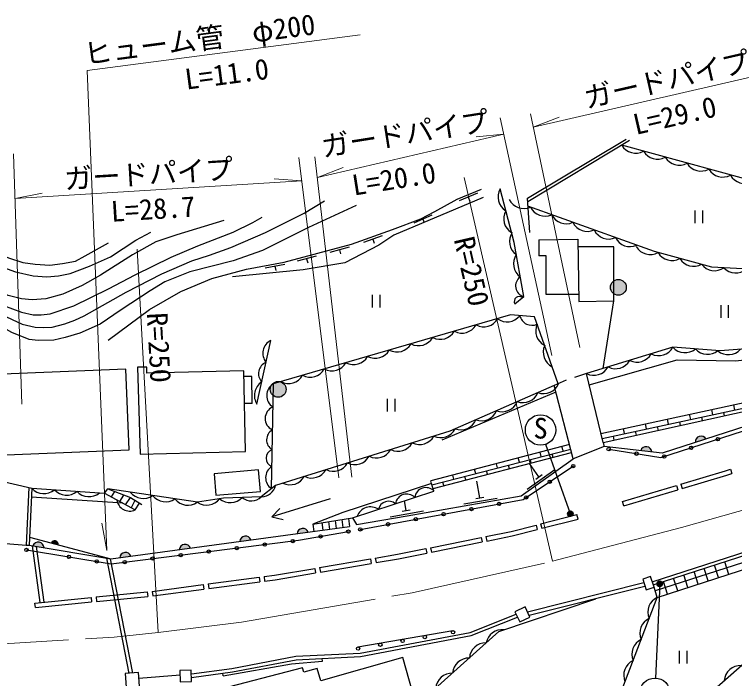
# Model space of a CAD drawing. Units: millimetres at full size, sheet at 1:1000; details may follow other scales. Extents: x 40000 to 680000, y 20000 to 380000.
# Drawn here: x 194003 to 257796, y 260010 to 318820 of the extents above; entities that cross this region are included whole.
import ezdxf
from ezdxf.enums import TextEntityAlignment as Align

# ---------------------------------------------------------------- set-up
doc = ezdxf.new("R2010")
doc.units = ezdxf.units.MM
doc.header["$LTSCALE"] = 1000
doc.linetypes.add('CHAIN', pattern=[18.5, 12, -1.5, 3.5, -1.5])
for name, color, linetype, lineweight in [('M-BGD', 7, 'Continuous', 25), ('M-BGD-EXST', 7, 'Continuous', 25), ('M-BMK', 2, 'CHAIN', 13), ('M-STR-HTXT', 7, 'Continuous', 13)]:
    doc.layers.add(name, color=color, linetype=linetype, lineweight=lineweight)
doc.styles.add('ＭＳ ゴシック', font='')
doc.styles.get('ＭＳ ゴシック').set_extended_font_data('MS Gothic')

msp = doc.modelspace()

# ---------------------------------------------------------------- hatches: boundary and pattern name
at = {"layer": 'M-BGD'}
for points in [[(246803, 294650, -1), (248203, 294650, -0.41421), (247503, 293950, -0.41421)], [(216665, 285617, -1), (218065, 285617, -0.41421), (217365, 284917, -0.41421)], [(255268, 281223), (254324, 280920, -0.82183)], [(249484, 280187), (250468, 280078, 0.82183)], [(220030, 272969), (219048, 272836, -0.82183)], [(214953, 272283), (213971, 272150, -0.82183)], [(195648, 271756), (196626, 271594, 0.82183)], [(197276, 272026), (197880, 271864, 0.84072)], [(209593, 271558), (208611, 271426, -0.82183)], [(204321, 270846), (203340, 270713, -0.82183)]]:
    msp.add_hatch(color=256, dxfattribs=at).paths.add_polyline_path(points)
at = {"layer": 'M-BGD-EXST'}
for points in [[(243467, 274729, -1), (243028, 274490, -0.41421), (243128, 274829, -0.41421)], [(251383, 268521, -1), (250944, 268282, -0.41421), (251044, 268621, -0.41421)]]:
    msp.add_hatch(color=256, dxfattribs=at).paths.add_polyline_path(points)

# ---------------------------------------------------------------- linework, layer by layer
at = {"layer": 'M-BGD'}
for p, q in [((248497, 307665), (239471, 302211)), ((235018, 302978), (233401, 302310)), ((234209, 302644), (234353, 302297)), ((254287, 301450), (254287, 300332)), ((254954, 301450), (254954, 300332)), ((230985, 301031), (229384, 300325)), ((230185, 300678), (230305, 300403)), ((226575, 299207), (224925, 298625)), ((225750, 298916), (225875, 298562)), ((240469, 298857), (240469, 297433)), ((223644, 298198), (221953, 297746)), ((222798, 297972), (222895, 297609)), ((220729, 297418), (219038, 296966)), ((217947, 296673), (216225, 296360)), ((219883, 297192), (219980, 296830)), ((217086, 296517), (217153, 296148)), ((225697, 293979), (225697, 292861)), ((226363, 293979), (226363, 292861)), ((246163, 287473), (247095, 293463)), ((256574, 293069), (256574, 291951)), ((257240, 293069), (257240, 291951)), ((215489, 284309), (216708, 289957)), ((215027, 286772), (214339, 286757)), ((215078, 284373), (215027, 286772)), ((244677, 287023), (243610, 286665)), ((246147, 280915), (244679, 287016)), ((241976, 285372), (231850, 281115)), ((227026, 284785), (227026, 283668)), ((227693, 284785), (227693, 283668)), ((215078, 284373), (214390, 284358)), ((257693, 284259), (257795, 283784)), ((253784, 283412), (253883, 282949)), ((255739, 283835), (255839, 283367)), ((256817, 283575), (256879, 283282)), ((251830, 282988), (251927, 282532)), ((252905, 282741), (252973, 282421)), ((254861, 283158), (254926, 282851)), ((247920, 282141), (248015, 281698)), ((249875, 282564), (249971, 282115)), ((250949, 282324), (251020, 281990)), ((247037, 281489), (247114, 281129)), ((248993, 281906), (249067, 281559)), ((243175, 280728), (230876, 277515)), ((246147, 280915), (246233, 280532)), ((230990, 277165), (243276, 280337)), ((242609, 280165), (242508, 280554)), ((231092, 276853), (243358, 280019)), ((238736, 279165), (238637, 279543)), ((240673, 279665), (240573, 280048)), ((241724, 279597), (241641, 279915)), ((236800, 278665), (236702, 279037)), ((237851, 278597), (237768, 278915)), ((240469, 277884), (239633, 279057)), ((239787, 279097), (239705, 279415)), ((234863, 278165), (234767, 278532)), ((235914, 278097), (235832, 278415)), ((239422, 276769), (241865, 278510)), ((257431, 278548), (257560, 278170)), ((230948, 277294), (230876, 277515)), ((232927, 277665), (232832, 278026)), ((233978, 277597), (233895, 277915)), ((235229, 276026), (234973, 277504)), ((240184, 277681), (240754, 278087)), ((195284, 276926), (195051, 271824)), ((232041, 277098), (231958, 277415)), ((247859, 275683), (252651, 277108)), ((252651, 277108), (252765, 276724)), ((253034, 277222), (253148, 276838)), ((195546, 276864), (195316, 271812)), ((195546, 276864), (201988, 276421)), ((201988, 276421), (202293, 276820)), ((201988, 276421), (204699, 274941)), ((202590, 276092), (202902, 276578)), ((203343, 275681), (203706, 276259)), ((247973, 275299), (252765, 276724)), ((203612, 275534), (195510, 276077)), ((203857, 275401), (204276, 276032)), ((204685, 275785), (204333, 275141)), ((228709, 274895), (228558, 275761)), ((233802, 275474), (236758, 275987)), ((234884, 275967), (235574, 276086)), ((247973, 275299), (247859, 275683)), ((204699, 274941), (205069, 275554)), ((228364, 274835), (229053, 274955)), ((216814, 274337), (217799, 274110)), ((227282, 274343), (230238, 274856)), ((240613, 273703), (243835, 274527)), ((243934, 274140), (243835, 274527)), ((220434, 273692), (220523, 273036)), ((221224, 273818), (221315, 273143)), ((221817, 273912), (221910, 273223)), ((222410, 274007), (222505, 273304)), ((223002, 274101), (223099, 273384)), ((223595, 274196), (223694, 273464)), ((240613, 273703), (240713, 273316)), ((240713, 273316), (243934, 274140)), ((240215, 273602), (240314, 273214)), ((195349, 272543), (202559, 270608)), ((230865, 271599), (235350, 272502)), ((235350, 272502), (235429, 272109)), ((235767, 272585), (235846, 272193)), ((195579, 271768), (196267, 266747)), ((230944, 271207), (235429, 272109)), ((195937, 271708), (196612, 266781)), ((230448, 271515), (230527, 271123)), ((230865, 271599), (230944, 271207)), ((263103, 271728), (250759, 267792)), ((250947, 267202), (263282, 271171)), ((202149, 270676), (204138, 260474)), ((202498, 270618), (204471, 260498)), ((221036, 269839), (225539, 270603)), ((225539, 270603), (225606, 270209)), ((225966, 270676), (226033, 270282)), ((221103, 269445), (225606, 270209)), ((256374, 268948), (256016, 270063)), ((257279, 269239), (256920, 270354)), ((220609, 269767), (220676, 269373)), ((221036, 269839), (221103, 269445)), ((254566, 268367), (254207, 269482)), ((255470, 268658), (255111, 269772)), ((211161, 268387), (215679, 268982)), ((211213, 267990), (215732, 268586)), ((215679, 268982), (215732, 268586)), ((216118, 269040), (216170, 268643)), ((251853, 267494), (251494, 268609)), ((252757, 267785), (252398, 268900)), ((253661, 268076), (253303, 269191)), ((206218, 267736), (210722, 268329)), ((210722, 268329), (210774, 267933)), ((211161, 268387), (211213, 267990)), ((249767, 268484), (239457, 265903)), ((249850, 268150), (239606, 265585)), ((250947, 267202), (250663, 268093)), ((201243, 267236), (205771, 267681)), ((205771, 267681), (205810, 267283)), ((206218, 267736), (206257, 267337)), ((206257, 267337), (210774, 267933)), ((195819, 266703), (200795, 267192)), ((195858, 266305), (195819, 266703)), ((195858, 266305), (200834, 266794)), ((200795, 267192), (200834, 266794)), ((201243, 267236), (201282, 266838)), ((201282, 266838), (205810, 267283)), ((224420, 262814), (232833, 264260)), ((252887, 262455), (252887, 261337)), ((253554, 262455), (253554, 261337)), ((221291, 261544), (221278, 261795)), ((205039, 260045), (208681, 260345)), ((212499, 260255), (212458, 260488))]:
    msp.add_line(p, q, dxfattribs=at)
for points in [[(244921, 286010), (252700, 288244), (257876, 288150), (260303, 288403), (262638, 288851), (264605, 289683), (265969, 290480), (270359, 294590), (273687, 297795), (276991, 303867), (279428, 309951), (279461, 316526)], [(278951, 316371), (278517, 311129), (278497, 310269), (277377, 306867), (274970, 302023), (273174, 298725), (271397, 296909), (266465, 292002), (264768, 290818), (262832, 289911), (259936, 289290), (256511, 289039), (252339, 289347), (244677, 287023)], [(245954, 281715), (262192, 285234), (264865, 286104), (267880, 287302), (269739, 288332), (271990, 289830), (274085, 291531), (276482, 293914), (278498, 296181), (280803, 299803), (282528, 305410), (284829, 308988)], [(239650, 299501), (239448, 302563), (248193, 307783)], [(267907, 299494), (259021, 304158), (247799, 307243)], [(246147, 280915), (262590, 284541), (266383, 285668), (269599, 287090), (271842, 288420), (274730, 290665), (276701, 292456), (279458, 295518), (283760, 300377), (284011, 303743)], [(202296, 289983), (205959, 292690), (208747, 294290), (211486, 295430), (214551, 296273), (217891, 296881), (223857, 298477), (227506, 299762), (229997, 300709), (231251, 301354), (233212, 302464), (235379, 303360)], [(238328, 293195), (239116, 293838), (238266, 298618), (237027, 303372)], [(235528, 302601), (227622, 299274), (226278, 298380), (223259, 296832), (219570, 296197), (213314, 295573)], [(224265, 301904), (220045, 299941), (215982, 297903), (213366, 297003), (209533, 296025), (207328, 295138), (206021, 294331), (203462, 292661), (201587, 291395), (199788, 290605), (198511, 290226), (197484, 289987), (196097, 289957), (195319, 290027), (193768, 290666), (190940, 292243), (188566, 293409), (187099, 293987), (185040, 294478), (183554, 294538), (182157, 294458), (179733, 293920), (177704, 293339), (176670, 292841)], [(190997, 293090), (194690, 291404), (195853, 291115), (196550, 291096), (197346, 291115), (198478, 291429), (199352, 291733), (200187, 292126), (203915, 294229), (207066, 295838), (209712, 296986), (211290, 297498), (213165, 298169), (216252, 299520), (219677, 301218), (221472, 302301)], [(267907, 299494), (266624, 298332), (264347, 296979), (261199, 296142), (255771, 296450), (250705, 297818), (239496, 301837)], [(177278, 295006), (178752, 295510), (180698, 296078), (182191, 296299), (183899, 296366), (185999, 296126), (188515, 295182), (191245, 293871), (193037, 293034), (194626, 292459), (195676, 292227), (196377, 292232), (197166, 292309), (199275, 293010), (202334, 294514), (204705, 295748), (207893, 297322), (210254, 298332), (213393, 299548), (215112, 300383), (215957, 300858)], [(212556, 300584), (208394, 299309), (206527, 298681), (204468, 297518), (201617, 295725), (200008, 294831), (198292, 294050), (196788, 293631), (195566, 293555), (194624, 293622), (193461, 293936), (191192, 295108), (189838, 295832), (187725, 296574), (185754, 296935)], [(190805, 297214), (194108, 296039), (195652, 295682), (196866, 295597), (197916, 295686), (198932, 295890), (200643, 296522), (202525, 297354), (204766, 298838), (206089, 299527)], [(192732, 297584), (193494, 297268), (194756, 296863), (195840, 296691), (197134, 296631), (198269, 296761), (199414, 296985), (200279, 297440), (202327, 298603)], [(240469, 298857), (243909, 298911), (243996, 293414), (247095, 293463), (247095, 298252), (243919, 298252)], [(243987, 294015), (241106, 294015), (241106, 297433), (240469, 297433)], [(280898, 295693), (277724, 292199), (272735, 288076), (267787, 285555), (263556, 283885), (251386, 279976), (246230, 280548), (243500, 279469)], [(246059, 281281), (261045, 284477), (264418, 285445), (267752, 286759), (271514, 288750), (273304, 290170), (275322, 291986), (277095, 293793), (278928, 295793)], [(246059, 281281), (261045, 284477), (264418, 285445), (267752, 286759), (271514, 288750), (273304, 290170), (275322, 291986), (277095, 293793), (278928, 295793)], [(242165, 286120), (240085, 292035), (237949, 292211), (216923, 286110), (216757, 276826)], [(246642, 280325), (251269, 279577), (266648, 284550), (274552, 288014)], [(242876, 286422), (241821, 285973), (232579, 281923), (217126, 277121), (215864, 276109), (212537, 275998), (210231, 275624), (202293, 276820)], [(223947, 274252), (224308, 273655), (228789, 274434), (238895, 276188), (243500, 279469), (241821, 285973)], [(224644, 273219), (239058, 275863), (243534, 278842)], [(253034, 277222), (256980, 278395), (257431, 278548)], [(253148, 276838), (257101, 278014), (257560, 278170)], [(163618, 277272), (167216, 277669), (191339, 277853), (195546, 276864)], [(202293, 276820), (204276, 276032), (205284, 275423)], [(250497, 268591), (262836, 272560), (269876, 274815), (275859, 276750)], [(250588, 268317), (262924, 272286), (269964, 274541), (275968, 276483)], [(221968, 275916), (216814, 274337), (217503, 275077)], [(223302, 244551), (231692, 244721), (235054, 245637), (246435, 251905), (254031, 257337), (261385, 263793), (267149, 270925), (268519, 270943), (271084, 272204), (273556, 274461), (273158, 275034), (269151, 273795), (267236, 272437), (262538, 266053)], [(195316, 271812), (202559, 270608), (223694, 273464)], [(235767, 272585), (237997, 273034), (240215, 273602)], [(235846, 272193), (238087, 272644), (240314, 273214)], [(195068, 271408), (202563, 270176), (219169, 272254), (223584, 273028)], [(191067, 272143), (195051, 271824), (195316, 271812)], [(225966, 270676), (227951, 271013), (230448, 271515)], [(226033, 270282), (228024, 270619), (230527, 271123)], [(216118, 269040), (217043, 269162), (220609, 269767)], [(216170, 268643), (217102, 268766), (220676, 269373)], [(229839, 257820), (227963, 256583), (221099, 251999), (222228, 250155), (224578, 249077), (226164, 248790), (234718, 250991), (238943, 252169), (241991, 253667), (244578, 255396), (246346, 257100), (247890, 259214), (250947, 267202)], [(229839, 257820), (236916, 264176), (245491, 267059)], [(209679, 260422), (213266, 260904), (218935, 261984), (224627, 262268), (234367, 264106), (238441, 265713)], [(209689, 260115), (213314, 260603), (218972, 261680), (224663, 261964), (234452, 263812), (238571, 265436)], [(212499, 260255), (218561, 261326), (221291, 261544)]]:
    msp.add_lwpolyline(points, dxfattribs=at)
for points in [[(193272, 279827), (204167, 280278), (203872, 287409), (192977, 286958)], [(205137, 279888), (214480, 280118), (214328, 287259), (205739, 287051), (205737, 287593), (204898, 287591)], [(211851, 276241), (215789, 276576), (215627, 278483), (211689, 278148)], [(220434, 273692), (223947, 274252), (231170, 276616), (230948, 277294), (223082, 274719)], [(249973, 267864), (250663, 268093), (250346, 269045), (249656, 268816)], [(238765, 265025), (239670, 265450), (239244, 266355), (238339, 265930)], [(210306, 257914), (210770, 256035), (211821, 256294), (212394, 253969), (216285, 254929), (216461, 254217), (229522, 257895), (228403, 261869), (221137, 259823), (220830, 260912), (219640, 260577), (219528, 260973), (211587, 258911), (211732, 258353)], [(203893, 259253), (205090, 259339), (205004, 260536), (203807, 260450)], [(208700, 259727), (209700, 259758), (209669, 260757), (208669, 260726)]]:
    msp.add_lwpolyline(points, close=True, dxfattribs=at)
for centre, radius in [((247503, 294650), 700), ((217365, 285617), 700), ((256324, 281212), 150), ((246642, 280325), 150), ((249110, 279926), 150), ((253945, 280442), 150), ((251567, 279673), 150), ((243508, 278825), 150), ((241427, 277440), 150), ((236939, 275474), 150), ((239346, 276054), 150), ((234480, 275023), 150), ((232021, 274572), 150), ((227103, 273670), 150), ((229562, 274121), 150), ((223584, 273028), 150), ((224644, 273219), 150), ((221121, 272596), 150), ((216174, 271879), 150), ((218655, 272190), 150), ((195068, 271408), 150), ((211213, 271258), 150), ((213694, 271569), 150), ((198831, 270790), 150), ((201298, 270384), 150), ((206252, 270638), 150), ((208732, 270948), 150), ((203771, 270327), 150), ((232858, 264112), 150), ((228388, 263344), 150), ((230359, 263683), 150), ((226417, 263005), 150), ((224446, 262666), 150)]:
    msp.add_circle(centre, radius, dxfattribs=at)
for centre, radius, start, end in [((249038, 307977), 1440, 210.65442, 298.60063), ((250966, 307447), 1440, 210.65442, 298.60063), ((252895, 306917), 1440, 210.65442, 298.60063), ((254823, 306387), 1440, 210.65442, 298.60063), ((256751, 305856), 1440, 210.65442, 298.60063), ((258701, 305280), 1440, 208.43699, 296.38319), ((238283, 302665), 1440, 150.63165, 238.57786), ((239120, 303072), 1440, 206.30401, 294.25022), ((241003, 302397), 1440, 206.30401, 294.25022), ((238787, 300730), 1440, 150.63165, 238.57786), ((242886, 301723), 1440, 206.30401, 294.25022), ((244768, 301048), 1440, 206.30401, 294.25022), ((239302, 298713), 1440, 146.11591, 234.06212), ((246651, 300373), 1440, 206.30401, 294.25022), ((248534, 299698), 1440, 206.30401, 294.25022), ((250320, 298996), 1440, 210.91374, 298.85995), ((239652, 296744), 1440, 146.11591, 234.06212), ((252251, 298474), 1440, 210.91374, 298.85995), ((254182, 297953), 1440, 210.91374, 298.85995), ((256013, 297566), 1440, 217.28554, 305.23175), ((257901, 297367), 1440, 222.77558, 310.72179), ((239373, 294781), 977, 125.37528, 254.80275), ((238725, 293401), 448, 51.01776, 207.35313), ((235568, 292599), 1440, 242.20864, 330.15485), ((237639, 293038), 1440, 233.65052, 321.59673), ((239841, 292393), 1102, 193.0814, 295.18428), ((233647, 292042), 1440, 242.20864, 330.15485), ((241620, 290796), 1440, 155.40067, 243.34687), ((231726, 291484), 1440, 242.20864, 330.15485), ((217305, 288809), 1294, 117.49698, 218.15388), ((227885, 290370), 1440, 242.20864, 330.15485), ((229805, 290927), 1440, 242.20864, 330.15485), ((225964, 289812), 1440, 242.20864, 330.15485), ((242283, 288909), 1440, 155.40067, 243.34687), ((251075, 290047), 1440, 242.90518, 330.85139), ((253406, 290308), 1440, 221.8073, 309.75351), ((255401, 290160), 1440, 221.8073, 309.75351), ((257243, 290132), 1440, 230.2231, 318.16931), ((224043, 289255), 1440, 242.20864, 330.15485), ((249161, 289466), 1440, 242.90518, 330.85139), ((216701, 287011), 1081, 112.45854, 223.19233), ((222122, 288698), 1440, 242.20864, 330.15485), ((247247, 288885), 1440, 242.90518, 330.85139), ((220202, 288140), 1440, 242.20864, 330.15485), ((245333, 288305), 1440, 242.90518, 330.85139), ((218281, 287583), 1440, 242.20864, 330.15485), ((216673, 285081), 1413, 122.55293, 213.09794), ((217574, 285070), 1226, 122.04255, 235.91196), ((240875, 286687), 1440, 249.55555, 337.50176), ((239040, 285886), 1440, 249.69128, 337.63749), ((237208, 285083), 1440, 249.69128, 337.63749), ((217311, 283036), 1103, 112.62799, 245.32651), ((235377, 284280), 1440, 249.69128, 337.63749), ((233545, 283478), 1440, 249.69128, 337.63749), ((217366, 281147), 1026, 120.17483, 237.77967), ((231763, 282784), 1440, 244.91634, 332.86255), ((229892, 282173), 1440, 243.28749, 331.2337), ((254826, 280978), 505, 28.9754, 186.63359), ((227982, 281580), 1440, 243.28749, 331.2337), ((217097, 279526), 802, 110.26408, 247.69043), ((226072, 280986), 1440, 243.28749, 331.2337), ((249965, 280035), 505, 4.83696, 162.49515), ((224162, 280393), 1440, 243.28749, 331.2337), ((217435, 277793), 1181, 122.95692, 234.99759), ((222253, 279800), 1440, 243.28749, 331.2337), ((220343, 279206), 1440, 243.28749, 331.2337), ((218433, 278613), 1440, 243.28749, 331.2337), ((196616, 277830), 1440, 222.0269, 309.9731), ((215909, 277349), 1238, 269.42033, 349.40624), ((230454, 275916), 1002, 44.35188, 171.89627), ((198611, 277693), 1440, 222.0269, 309.9731), ((200607, 277556), 1440, 222.0269, 309.9731), ((205414, 277398), 1440, 217.46064, 305.40685), ((228751, 275337), 1012, 45.3923, 170.85587), ((204224, 276007), 1167, 188.76119, 293.99866), ((207392, 277100), 1440, 217.46064, 305.40685), ((209370, 276802), 1440, 217.46064, 305.40685), ((211029, 276807), 1440, 234.99263, 322.93884), ((213116, 277031), 1440, 229.27315, 317.21936), ((214988, 276995), 1246, 229.14814, 314.70405), ((227158, 274775), 935, 50.54686, 165.70129), ((225559, 273933), 1277, 57.16989, 159.07829), ((219552, 272806), 505, 18.86919, 176.52738), ((214475, 272120), 505, 18.86919, 176.52738), ((196121, 271579), 505, 1.73153, 159.38973), ((197564, 271892), 318, 354.86236, 155.08009), ((209115, 271395), 505, 18.86919, 176.52738), ((203844, 270682), 505, 18.86919, 176.52738), ((251557, 265898), 1440, 115.08761, 203.03381), ((250843, 264030), 1440, 115.08761, 203.03381), ((237207, 262901), 1440, 83.1882, 169.41283), ((235740, 261727), 1440, 87.9577, 175.90391), ((250128, 262162), 1440, 115.08761, 203.03381), ((234252, 260390), 1440, 87.9577, 175.90391), ((249413, 260294), 1440, 115.08761, 203.03381), ((258316, 259720), 1440, 87.31202, 175.25823), ((232764, 259054), 1440, 87.9577, 175.90391)]:
    msp.add_arc(centre, radius, start, end, dxfattribs=at)
at = {"layer": 'M-BGD-EXST'}
for p, q in [((243248, 274609), (241064, 280749)), ((251163, 268402), (250801, 260059))]:
    msp.add_line(p, q, dxfattribs=at)
for centre, radius in [((240612, 282021), 1350), ((243248, 274609), 250), ((251163, 268402), 250), ((250742, 258710), 1350)]:
    msp.add_circle(centre, radius, dxfattribs=at)
at = {"layer": 'M-BMK'}
msp.add_lwpolyline([(70764, 275511), (85148, 270331), (87692, 269413), (95712, 267168), (102176, 265756), (110493, 264292), (115002, 263736), (120635, 263115), (127850, 262590), (134666, 262308), (142444, 262039), (148289, 262044), (159548, 262281), (168920, 262460), (186828, 262726), (202846, 263690), (206748, 264090), (214130, 265015), (229240, 267604), (241679, 270402), (253081, 273394), (261866, 275875)], dxfattribs=at)
at = {"layer": 'M-STR-HTXT'}
for p, q in [((241596, 288604), (237033, 309652)), ((244101, 289321), (239717, 310023)), ((239965, 308850), (242259, 309726)), ((220836, 304375), (237347, 308207)), ((237347, 308207), (234901, 307990)), ((194660, 284299), (193928, 306460)), ((222744, 277799), (219195, 306157)), ((220626, 306208), (223886, 277854)), ((220836, 304375), (223128, 305256)), ((241679, 270402), (233839, 304369)), ((194058, 302510), (219455, 304080)), ((219455, 304080), (217008, 304271)), ((194058, 302510), (196464, 303001)), ((206748, 264090), (204864, 298032)), ((202197, 271354), (201755, 273769))]:
    msp.add_line(p, q, dxfattribs=at)
for points in [[(202197, 271354), (200449, 313839), (224629, 317024)], [(266776, 315172), (259591, 313349), (239965, 308850)]]:
    msp.add_lwpolyline(points, dxfattribs=at)

# ---------------------------------------------------------------- texts
at = {"layer": 'M-BGD-EXST', "style": 'ＭＳ ゴシック'}
msp.add_text('S', height=1833, rotation=358.508, dxfattribs=at).set_placement((239957, 280728), align=Align.BOTTOM_LEFT)
at = {"layer": 'M-STR-HTXT', "style": 'ＭＳ ゴシック'}
for s, rotation, p in [('ヒューム管\u3000φ200', 7.503, (200366, 313828)), ('ガードパイプ', 12.911, (244811, 309961)), ('L=11.0', 7.503, (209300, 311610)), ('L=29.0', 12.911, (249177, 307610)), ('ガードパイプ', 9, (221427, 305645)), ('ガードパイプ', 3.536, (198500, 302785)), ('L=20.0', 9, (224154, 302231)), ('L=28.7', 3.536, (202638, 299907)), ('R=250', 282.997, (232380, 298778)), ('R=250', 273.178, (205179, 292350))]:
    msp.add_text(s, height=1833, rotation=rotation, dxfattribs=at).set_placement(p, align=Align.BOTTOM_LEFT)

doc.saveas('drawing.dxf')
